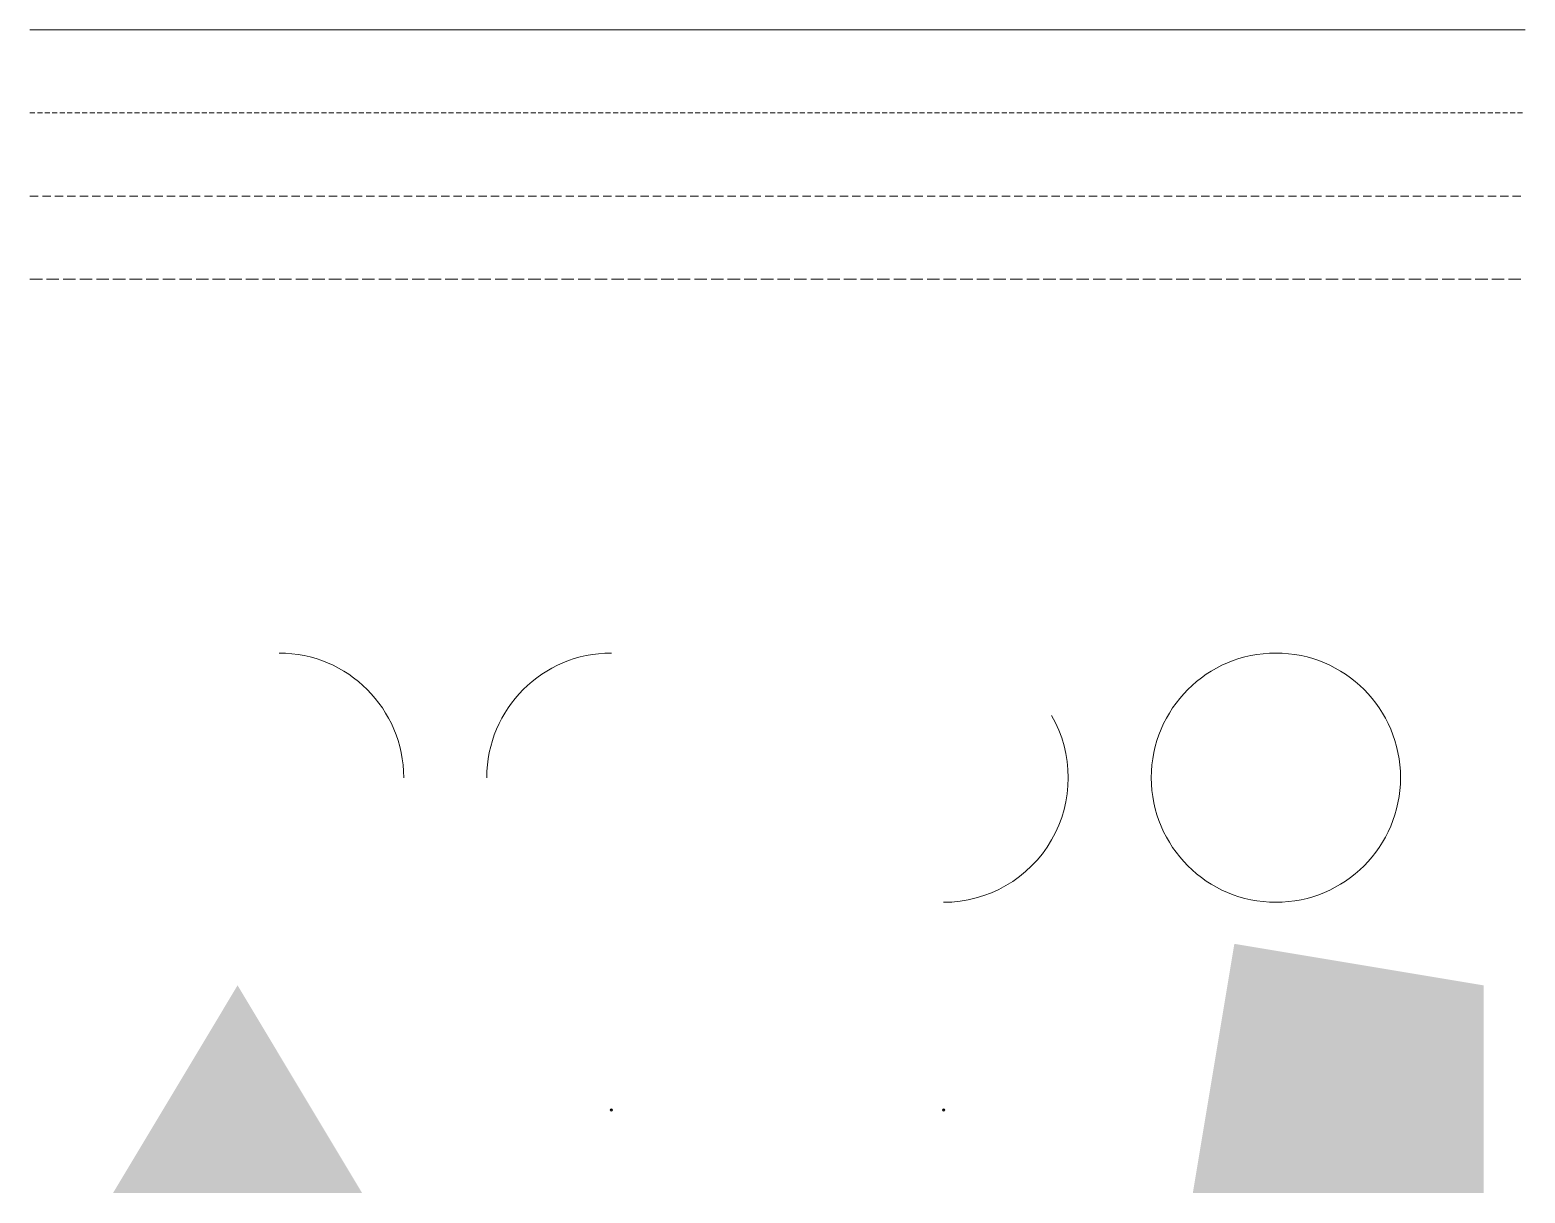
# Model space of a CAD drawing. Units: millimetres at full size, sheet at 1:100. Extents: x 24050 to 60050, y 13700 to 41700.
import ezdxf

# ---------------------------------------------------------------- set-up
doc = ezdxf.new("R2010")
doc.units = ezdxf.units.MM
doc.header["$LTSCALE"] = 100
doc.header["$PDMODE"] = 32
doc.header["$PDSIZE"] = 50
for name, pattern in [('DASHED1', [1.8, 1.2, -0.6]), ('DASHED2', [3, 2, -1]), ('DASHED3', [4, 3, -1])]:
    doc.linetypes.add(name, pattern=pattern)
doc.layers.add('0-0__本体', color=40, linetype='Continuous', lineweight=18)

msp = doc.modelspace()

# ---------------------------------------------------------------- linework, layer by layer
at = {"layer": '0-0__本体'}
msp.add_line((24050, 41700), (60050, 41700), dxfattribs=at)
at = {"layer": '0-0__本体', "color": 176, "linetype": 'DASHED1'}
msp.add_line((24050, 39700), (60050, 39700), dxfattribs=at)
at = {"layer": '0-0__本体', "color": 92, "linetype": 'DASHED2'}
msp.add_line((24050, 37700), (60050, 37700), dxfattribs=at)
at = {"layer": '0-0__本体', "linetype": 'DASHED3'}
msp.add_line((24050, 35700), (60050, 35700), dxfattribs=at)
at = {"layer": '0-0__本体', "color": 200}
msp.add_circle((54050, 23700), 3000, dxfattribs=at)
at = {"layer": '0-0__本体', "color": 176}
msp.add_arc((30050, 23700), 3000, 0, 90, dxfattribs=at)
at = {"layer": '0-0__本体', "color": 92}
msp.add_arc((38050, 23700), 3000, 90, 180, dxfattribs=at)
at = {"layer": '0-0__本体'}
msp.add_arc((46050, 23700), 3000, 270, 30, dxfattribs=at)
at = {"layer": '0-0__本体', "color": 92}
msp.add_point((38050, 15700), dxfattribs=at)
at = {"layer": '0-0__本体'}
msp.add_point((46050, 15700), dxfattribs=at)
at = {"layer": '0-0__本体', "color": 200}
msp.add_solid([(52050, 13700), (59050, 13700), (53050, 19700), (59050, 18700)], dxfattribs=at)
at = {"layer": '0-0__本体'}
msp.add_solid([(26050, 13700), (32050, 13700), (29050, 18700)], dxfattribs=at)

doc.saveas('drawing.dxf')
